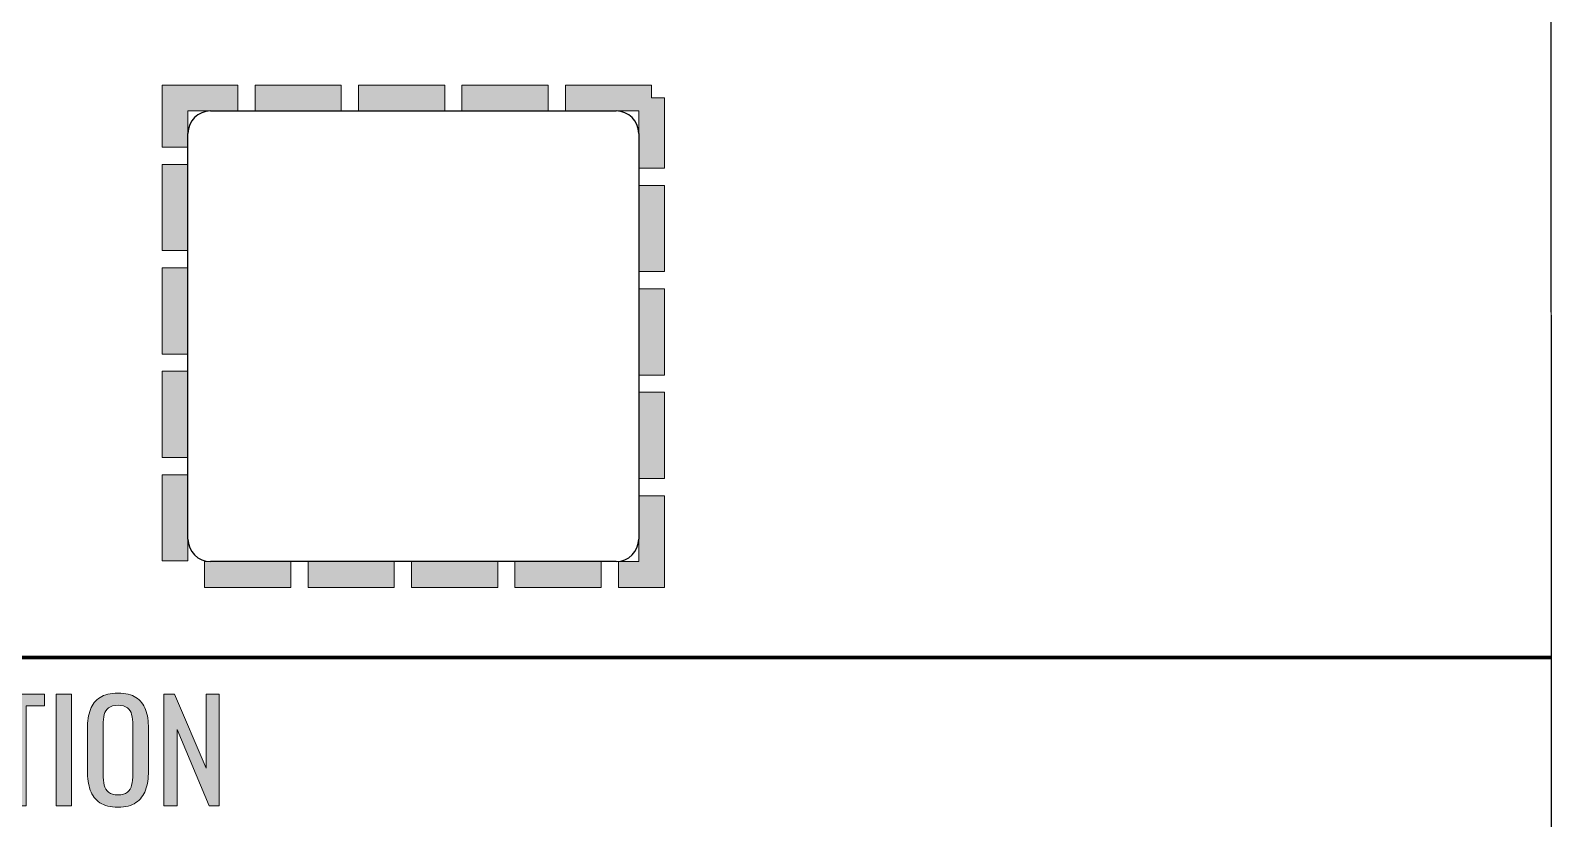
# Model space of a CAD drawing. Header units: inches. Extents: x 116 to 496, y 0 to 792.
# Drawn here: x 319.1 to 495.6, y 424.3 to 515.7 of the extents above; entities that cross this region are included whole.
import ezdxf

# ---------------------------------------------------------------- set-up
doc = ezdxf.new("R2010")
doc.units = ezdxf.units.IN
doc.header["$MEASUREMENT"] = 0
for name, color, linetype in [('Layer 2', 7, 'Continuous'), ('Left_SIde_Panel_01__Holes v4_0', 7, 'Continuous'), ('TEXT', 7, 'Continuous')]:
    doc.layers.add(name, color=color, linetype=linetype)

# ---------------------------------------------------------------- blocks, each defined once
blk = doc.blocks.new('block 10')
at = {"layer": 'Left_SIde_Panel_01__Holes v4_0', "color": 7, "lineweight": 25}
blk.add_lwpolyline([(337.37, 456.73), (337.37, 503.79)], dxfattribs=at)
blk = doc.blocks.new('block 17')
at = {"layer": 'Left_SIde_Panel_01__Holes v4_0', "color": 7, "lineweight": 25}
blk.add_open_spline([(337.37, 456.73), (337.37, 455.29), (338.54, 454.12), (339.99, 454.12)], degree=3, dxfattribs=at)
blk = doc.blocks.new('block 19')
at = {"layer": 'Left_SIde_Panel_01__Holes v4_0', "color": 7, "lineweight": 25}
blk.add_open_spline([(387.04, 454.12), (388.49, 454.12), (389.66, 455.29), (389.66, 456.73)], degree=3, dxfattribs=at)
blk = doc.blocks.new('block 30')
at = {"layer": 'Left_SIde_Panel_01__Holes v4_0', "color": 7, "lineweight": 25}
blk.add_lwpolyline([(387.04, 454.12), (339.99, 454.12)], dxfattribs=at)
blk = doc.blocks.new('block 33')
at = {"layer": 'Left_SIde_Panel_01__Holes v4_0', "color": 7, "lineweight": 25}
blk.add_open_spline([(339.99, 506.4), (338.54, 506.4), (337.37, 505.23), (337.37, 503.79)], degree=3, dxfattribs=at)
blk = doc.blocks.new('block 35')
at = {"layer": 'Left_SIde_Panel_01__Holes v4_0', "color": 7, "lineweight": 25}
blk.add_open_spline([(389.66, 503.79), (389.66, 505.23), (388.49, 506.4), (387.04, 506.4)], degree=3, dxfattribs=at)
blk = doc.blocks.new('block 47')
at = {"layer": 'Left_SIde_Panel_01__Holes v4_0', "color": 7, "lineweight": 25}
blk.add_lwpolyline([(339.99, 506.4), (387.04, 506.4)], dxfattribs=at)
blk = doc.blocks.new('block 48')
at = {"layer": 'Left_SIde_Panel_01__Holes v4_0', "color": 7, "lineweight": 25}
blk.add_lwpolyline([(389.66, 503.79), (389.66, 456.73)], dxfattribs=at)
blk = doc.blocks.new('block 53')
at = {"layer": 'Left_SIde_Panel_01__Holes v4_0', "color": 7, "lineweight": 25}
blk.add_lwpolyline([(495.56, 173.73), (495.51, 792.08)], dxfattribs=at)
blk = doc.blocks.new('block 109')
at = {"layer": 'TEXT'}
h = blk.add_hatch(color=7, dxfattribs=at)
h.dxf.hatch_style = 2
h.paths.add_polyline_path([(270.3, 425.77), (267.4, 438.73), (269.1, 438.73), (271.15, 429.18), (273.1, 438.73), (274.75, 438.73), (271.88, 425.77)])
h = blk.add_hatch(color=7, dxfattribs=at)
h.dxf.hatch_style = 2
h.paths.add_polyline_path([(276.12, 425.77), (276.12, 438.73), (281.15, 438.73), (281.15, 437.39), (277.93, 437.39), (277.93, 433.1), (280.54, 433.1), (280.54, 431.82), (277.93, 431.82), (277.93, 427.07), (281.18, 427.07), (281.18, 425.77)])
h = blk.add_hatch(color=7, dxfattribs=at)
h.dxf.hatch_style = 2
h.paths.add_polyline_path([(282.63, 425.77), (282.63, 438.73), (283.87, 438.73), (287.55, 430.13), (287.55, 438.73), (289.05, 438.73), (289.05, 425.77), (287.9, 425.77), (284.17, 434.62), (284.17, 425.77)])
h = blk.add_hatch(color=7, dxfattribs=at)
h.dxf.hatch_style = 2
h.paths.add_polyline_path([(292.51, 425.77), (292.51, 437.39), (290.32, 437.39), (290.32, 438.73), (296.44, 438.73), (296.44, 437.39), (294.32, 437.39), (294.32, 425.77)])
h = blk.add_hatch(color=7, dxfattribs=at)
h.dxf.hatch_style = 2
h.paths.add_polyline_path([(297.79, 425.77), (297.79, 438.73), (299.56, 438.73), (299.56, 425.77)])
h = blk.add_hatch(color=7, dxfattribs=at)
h.dxf.hatch_style = 2
h.paths.add_polyline_path([(301.66, 425.77), (301.66, 438.73), (303.47, 438.73), (303.47, 427.07), (306.78, 427.07), (306.78, 425.77)])
h = blk.add_hatch(color=7, dxfattribs=at)
h.dxf.hatch_style = 2
h.paths.add_polyline_path([(307.31, 425.77), (310.06, 438.73), (311.8, 438.73), (314.57, 425.77), (312.86, 425.77), (312.27, 429.04), (309.63, 429.04), (309, 425.77)])
h.paths.add_polyline_path([(309.87, 430.33), (312.03, 430.33), (310.94, 436.17)])
h = blk.add_hatch(color=7, dxfattribs=at)
h.dxf.hatch_style = 2
h.paths.add_polyline_path([(316.79, 425.77), (316.79, 437.39), (314.6, 437.39), (314.6, 438.73), (320.73, 438.73), (320.73, 437.39), (318.6, 437.39), (318.6, 425.77)])
h = blk.add_hatch(color=7, dxfattribs=at)
h.dxf.hatch_style = 2
h.paths.add_polyline_path([(322.07, 425.77), (322.07, 438.73), (323.85, 438.73), (323.85, 425.77)])
h = blk.add_hatch(color=7, dxfattribs=at)
h.dxf.hatch_style = 2
edge = h.paths.add_edge_path()
edge.add_spline(control_points=[(329.26, 425.63), (328.38, 425.63), (327.68, 425.8), (327.16, 426.14), (326.64, 426.48), (326.27, 426.97), (326.04, 427.61), (325.82, 428.24), (325.71, 428.98), (325.71, 429.84), (325.71, 429.84), (325.71, 434.75), (325.71, 434.75), (325.71, 435.6), (325.82, 436.34), (326.05, 436.95), (326.28, 437.56), (326.65, 438.03), (327.17, 438.36), (327.69, 438.68), (328.38, 438.85), (329.26, 438.85), (330.13, 438.85), (330.83, 438.68), (331.34, 438.35), (331.85, 438.02), (332.22, 437.55), (332.45, 436.94), (332.68, 436.33), (332.79, 435.6), (332.79, 434.75), (332.79, 434.75), (332.79, 429.82), (332.79, 429.82), (332.79, 428.98), (332.68, 428.24), (332.45, 427.61), (332.22, 426.98), (331.85, 426.5), (331.34, 426.15), (330.83, 425.8), (330.13, 425.63), (329.26, 425.63)], knot_values=[0, 0, 0, 0, 1, 1, 1, 2, 2, 2, 3, 3, 3, 4, 4, 4, 5, 5, 5, 6, 6, 6, 7, 7, 7, 8, 8, 8, 9, 9, 9, 10, 10, 10, 11, 11, 11, 12, 12, 12, 13, 13, 13, 14, 14, 14, 14], degree=3, periodic=0)
edge = h.paths.add_edge_path()
edge.add_spline(control_points=[(329.26, 427.05), (329.74, 427.05), (330.1, 427.15), (330.35, 427.35), (330.59, 427.55), (330.76, 427.82), (330.84, 428.18), (330.93, 428.54), (330.97, 428.96), (330.97, 429.44), (330.97, 429.44), (330.97, 435.12), (330.97, 435.12), (330.97, 435.6), (330.93, 436.01), (330.84, 436.36), (330.76, 436.7), (330.59, 436.97), (330.35, 437.16), (330.1, 437.34), (329.74, 437.44), (329.26, 437.44), (328.78, 437.44), (328.41, 437.34), (328.16, 437.16), (327.91, 436.97), (327.74, 436.7), (327.66, 436.36), (327.57, 436.01), (327.53, 435.6), (327.53, 435.12), (327.53, 435.12), (327.53, 429.44), (327.53, 429.44), (327.53, 428.96), (327.57, 428.54), (327.66, 428.18), (327.74, 427.82), (327.91, 427.55), (328.16, 427.35), (328.41, 427.15), (328.78, 427.05), (329.26, 427.05)], knot_values=[0, 0, 0, 0, 1, 1, 1, 2, 2, 2, 3, 3, 3, 4, 4, 4, 5, 5, 5, 6, 6, 6, 7, 7, 7, 8, 8, 8, 9, 9, 9, 10, 10, 10, 11, 11, 11, 12, 12, 12, 13, 13, 13, 14, 14, 14, 14], degree=3, periodic=0)
h = blk.add_hatch(color=7, dxfattribs=at)
h.dxf.hatch_style = 2
h.paths.add_polyline_path([(334.57, 425.77), (334.57, 438.73), (335.8, 438.73), (339.48, 430.13), (339.48, 438.73), (340.99, 438.73), (340.99, 425.77), (339.83, 425.77), (336.11, 434.62), (336.11, 425.77)])
at = {"layer": 'TEXT', "lineweight": 0}
for points in [[(270.3, 425.77), (267.4, 438.73), (269.1, 438.73), (271.15, 429.18), (273.1, 438.73), (274.75, 438.73), (271.88, 425.77), (270.3, 425.77)], [(276.12, 425.77), (276.12, 438.73), (281.15, 438.73), (281.15, 437.39), (277.93, 437.39), (277.93, 433.1), (280.54, 433.1), (280.54, 431.82), (277.93, 431.82), (277.93, 427.07), (281.18, 427.07), (281.18, 425.77), (276.12, 425.77)], [(282.63, 425.77), (282.63, 438.73), (283.87, 438.73), (287.55, 430.13), (287.55, 438.73), (289.05, 438.73), (289.05, 425.77), (287.9, 425.77), (284.17, 434.62), (284.17, 425.77), (282.63, 425.77)], [(292.51, 425.77), (292.51, 437.39), (290.32, 437.39), (290.32, 438.73), (296.44, 438.73), (296.44, 437.39), (294.32, 437.39), (294.32, 425.77), (292.51, 425.77)], [(297.79, 425.77), (297.79, 438.73), (299.56, 438.73), (299.56, 425.77), (297.79, 425.77)], [(301.66, 425.77), (301.66, 438.73), (303.47, 438.73), (303.47, 427.07), (306.78, 427.07), (306.78, 425.77), (301.66, 425.77)], [(307.31, 425.77), (310.06, 438.73), (311.8, 438.73), (314.57, 425.77), (312.86, 425.77), (312.27, 429.04), (309.63, 429.04), (309, 425.77), (307.31, 425.77)], [(316.79, 425.77), (316.79, 437.39), (314.6, 437.39), (314.6, 438.73), (320.73, 438.73), (320.73, 437.39), (318.6, 437.39), (318.6, 425.77), (316.79, 425.77)], [(322.07, 425.77), (322.07, 438.73), (323.85, 438.73), (323.85, 425.77), (322.07, 425.77)], [(334.57, 425.77), (334.57, 438.73), (335.8, 438.73), (339.48, 430.13), (339.48, 438.73), (340.99, 438.73), (340.99, 425.77), (339.83, 425.77), (336.11, 434.62), (336.11, 425.77), (334.57, 425.77)], [(309.87, 430.33), (312.03, 430.33), (310.94, 436.17), (309.87, 430.33)]]:
    blk.add_lwpolyline(points, dxfattribs=at)
for points in [[(329.26, 425.63), (328.38, 425.63), (327.68, 425.8), (327.16, 426.14), (326.64, 426.48), (326.27, 426.97), (326.04, 427.61), (325.82, 428.24), (325.71, 428.98), (325.71, 429.84), (325.71, 429.84), (325.71, 434.75), (325.71, 434.75), (325.71, 435.6), (325.82, 436.34), (326.05, 436.95), (326.28, 437.56), (326.65, 438.03), (327.17, 438.36), (327.69, 438.68), (328.38, 438.85), (329.26, 438.85), (330.13, 438.85), (330.83, 438.68), (331.34, 438.35), (331.85, 438.02), (332.22, 437.55), (332.45, 436.94), (332.68, 436.33), (332.79, 435.6), (332.79, 434.75), (332.79, 434.75), (332.79, 429.82), (332.79, 429.82), (332.79, 428.98), (332.68, 428.24), (332.45, 427.61), (332.22, 426.98), (331.85, 426.5), (331.34, 426.15), (330.83, 425.8), (330.13, 425.63), (329.26, 425.63)], [(329.26, 427.05), (329.74, 427.05), (330.1, 427.15), (330.35, 427.35), (330.59, 427.55), (330.76, 427.82), (330.84, 428.18), (330.93, 428.54), (330.97, 428.96), (330.97, 429.44), (330.97, 429.44), (330.97, 435.12), (330.97, 435.12), (330.97, 435.6), (330.93, 436.01), (330.84, 436.36), (330.76, 436.7), (330.59, 436.97), (330.35, 437.16), (330.1, 437.34), (329.74, 437.44), (329.26, 437.44), (328.78, 437.44), (328.41, 437.34), (328.16, 437.16), (327.91, 436.97), (327.74, 436.7), (327.66, 436.36), (327.57, 436.01), (327.53, 435.6), (327.53, 435.12), (327.53, 435.12), (327.53, 429.44), (327.53, 429.44), (327.53, 428.96), (327.57, 428.54), (327.66, 428.18), (327.74, 427.82), (327.91, 427.55), (328.16, 427.35), (328.41, 427.15), (328.78, 427.05), (329.26, 427.05)]]:
    blk.add_open_spline(points, degree=3, knots=[0, 0, 0, 0, 1, 1, 1, 2, 2, 2, 3, 3, 3, 4, 4, 4, 5, 5, 5, 6, 6, 6, 7, 7, 7, 8, 8, 8, 9, 9, 9, 10, 10, 10, 11, 11, 11, 12, 12, 12, 13, 13, 13, 14, 14, 14, 14], dxfattribs=at)

msp = doc.modelspace()

# ---------------------------------------------------------------- hatches: boundary and pattern name
at = {"layer": 'Layer 2'}
h = msp.add_hatch(color=7, dxfattribs=at)
h.dxf.hatch_style = 2
h.paths.add_polyline_path([(391.16, 509.4), (389.66, 509.4), (382.66, 509.4), (381.16, 509.4), (381.16, 506.4), (382.66, 506.4), (389.66, 506.4), (389.66, 501.26), (389.66, 499.76), (392.66, 499.76), (392.66, 501.26), (392.66, 506.4), (392.66, 507.9), (391.16, 507.9)])
h.paths.add_polyline_path([(379.16, 509.4), (377.66, 509.4), (370.66, 509.4), (369.16, 509.4), (369.16, 506.4), (370.66, 506.4), (377.66, 506.4), (379.16, 506.4)])
h.paths.add_polyline_path([(367.16, 509.4), (365.66, 509.4), (358.66, 509.4), (357.16, 509.4), (357.16, 506.4), (358.66, 506.4), (365.66, 506.4), (367.16, 506.4)])
h.paths.add_polyline_path([(355.16, 509.4), (353.66, 509.4), (346.66, 509.4), (345.16, 509.4), (345.16, 506.4), (346.66, 506.4), (353.66, 506.4), (355.16, 506.4)])
edge = h.paths.add_edge_path()
edge.add_spline(control_points=[(343.16, 509.4), (343.16, 509.4), (341.66, 509.4), (341.66, 509.4), (341.66, 509.4), (337.37, 509.4), (337.37, 509.4), (337.37, 509.4), (334.37, 509.4), (334.37, 509.4), (334.37, 509.4), (334.37, 506.4), (334.37, 506.4), (334.37, 506.4), (334.37, 503.69), (334.37, 503.69), (334.37, 503.69), (334.37, 502.19), (334.37, 502.19), (334.37, 502.19), (337.37, 502.19), (337.37, 502.19), (337.37, 502.19), (337.37, 506.4), (337.37, 506.4), (337.37, 506.4), (337.37, 506.4), (337.37, 506.4), (337.37, 506.4), (337.37, 506.4), (337.37, 506.4), (337.37, 506.4), (341.66, 506.4), (341.66, 506.4), (341.66, 506.4), (343.16, 506.4), (343.16, 506.4), (343.16, 506.4), (343.16, 509.4), (343.16, 509.4), (343.16, 509.4), (343.16, 509.4), (343.16, 509.4)], knot_values=[0, 0, 0, 0, 1, 1, 1, 2, 2, 2, 3, 3, 3, 4, 4, 4, 5, 5, 5, 6, 6, 6, 7, 7, 7, 8, 8, 8, 9, 9, 9, 10, 10, 10, 11, 11, 11, 12, 12, 12, 13, 13, 13, 14, 14, 14, 14], degree=3, periodic=0)
h.paths.add_polyline_path([(337.37, 500.19), (334.37, 500.19), (334.37, 498.69), (334.37, 491.69), (334.37, 490.19), (337.37, 490.19)])
h.paths.add_polyline_path([(337.37, 488.19), (334.37, 488.19), (334.37, 486.69), (334.37, 479.69), (334.37, 478.19), (337.37, 478.19)])
h.paths.add_polyline_path([(337.37, 476.19), (334.37, 476.19), (334.37, 474.69), (334.37, 467.69), (334.37, 466.19), (337.37, 466.19)])
h.paths.add_polyline_path([(337.37, 464.19), (334.37, 464.19), (334.37, 462.69), (334.37, 455.69), (334.37, 454.19), (337.37, 454.19)])
h.paths.add_polyline_path([(349.3, 454.12), (339.3, 454.12), (339.3, 451.12), (340.8, 451.12), (347.8, 451.12), (349.3, 451.12)])
h.paths.add_polyline_path([(361.3, 454.12), (351.3, 454.12), (351.3, 451.12), (352.8, 451.12), (359.8, 451.12), (361.3, 451.12)])
h.paths.add_polyline_path([(373.3, 454.12), (363.3, 454.12), (363.3, 451.12), (364.8, 451.12), (371.8, 451.12), (373.3, 451.12)])
h.paths.add_polyline_path([(385.3, 454.12), (375.3, 454.12), (375.3, 451.12), (376.8, 451.12), (383.8, 451.12), (385.3, 451.12)])
edge = h.paths.add_edge_path()
edge.add_spline(control_points=[(392.66, 461.76), (392.66, 461.76), (389.66, 461.76), (389.66, 461.76), (389.66, 461.76), (389.66, 460.26), (389.66, 460.26), (389.66, 460.26), (389.66, 454.12), (389.66, 454.12), (389.66, 454.12), (389.66, 454.12), (389.66, 454.12), (389.66, 454.12), (389.66, 454.12), (389.66, 454.12), (389.66, 454.12), (387.3, 454.12), (387.3, 454.12), (387.3, 454.12), (387.3, 451.12), (387.3, 451.12), (387.3, 451.12), (388.8, 451.12), (388.8, 451.12), (388.8, 451.12), (389.66, 451.12), (389.66, 451.12), (389.66, 451.12), (392.66, 451.12), (392.66, 451.12), (392.66, 451.12), (392.66, 454.12), (392.66, 454.12), (392.66, 454.12), (392.66, 460.26), (392.66, 460.26), (392.66, 460.26), (392.66, 461.76), (392.66, 461.76), (392.66, 461.76), (392.66, 461.76), (392.66, 461.76)], knot_values=[0, 0, 0, 0, 1, 1, 1, 2, 2, 2, 3, 3, 3, 4, 4, 4, 5, 5, 5, 6, 6, 6, 7, 7, 7, 8, 8, 8, 9, 9, 9, 10, 10, 10, 11, 11, 11, 12, 12, 12, 13, 13, 13, 14, 14, 14, 14], degree=3, periodic=0)
h.paths.add_polyline_path([(392.66, 473.76), (389.66, 473.76), (389.66, 472.26), (389.66, 465.26), (389.66, 463.76), (392.66, 463.76), (392.66, 465.26), (392.66, 472.26)])
h.paths.add_polyline_path([(392.66, 485.76), (389.66, 485.76), (389.66, 484.26), (389.66, 477.26), (389.66, 475.76), (392.66, 475.76), (392.66, 477.26), (392.66, 484.26)])
h.paths.add_polyline_path([(392.66, 497.76), (389.66, 497.76), (389.66, 496.26), (389.66, 489.26), (389.66, 487.76), (392.66, 487.76), (392.66, 489.26), (392.66, 496.26)])

# ---------------------------------------------------------------- linework, layer by layer
at = {"layer": 'Layer 2', "lineweight": 0}
for points in [[(355.16, 509.4), (353.66, 509.4), (346.66, 509.4), (345.16, 509.4), (345.16, 506.4), (346.66, 506.4), (353.66, 506.4), (355.16, 506.4), (355.16, 509.4), (355.16, 509.4)], [(367.16, 509.4), (365.66, 509.4), (358.66, 509.4), (357.16, 509.4), (357.16, 506.4), (358.66, 506.4), (365.66, 506.4), (367.16, 506.4), (367.16, 509.4), (367.16, 509.4)], [(379.16, 509.4), (377.66, 509.4), (370.66, 509.4), (369.16, 509.4), (369.16, 506.4), (370.66, 506.4), (377.66, 506.4), (379.16, 506.4), (379.16, 509.4), (379.16, 509.4)], [(391.16, 509.4), (389.66, 509.4), (382.66, 509.4), (381.16, 509.4), (381.16, 506.4), (382.66, 506.4), (389.66, 506.4), (389.66, 506.4), (389.66, 501.26), (389.66, 499.76), (392.66, 499.76), (392.66, 501.26), (392.66, 506.4), (392.66, 507.9), (391.16, 507.9), (391.16, 509.4), (391.16, 509.4)], [(337.37, 500.19), (334.37, 500.19), (334.37, 498.69), (334.37, 491.69), (334.37, 490.19), (337.37, 490.19), (337.37, 500.19), (337.37, 500.19)], [(392.66, 497.76), (389.66, 497.76), (389.66, 496.26), (389.66, 489.26), (389.66, 487.76), (392.66, 487.76), (392.66, 489.26), (392.66, 496.26), (392.66, 497.76), (392.66, 497.76)], [(337.37, 488.19), (334.37, 488.19), (334.37, 486.69), (334.37, 479.69), (334.37, 478.19), (337.37, 478.19), (337.37, 488.19), (337.37, 488.19)], [(392.66, 485.76), (389.66, 485.76), (389.66, 484.26), (389.66, 477.26), (389.66, 475.76), (392.66, 475.76), (392.66, 477.26), (392.66, 484.26), (392.66, 485.76), (392.66, 485.76)], [(337.37, 476.19), (334.37, 476.19), (334.37, 474.69), (334.37, 467.69), (334.37, 466.19), (337.37, 466.19), (337.37, 476.19), (337.37, 476.19)], [(392.66, 473.76), (389.66, 473.76), (389.66, 472.26), (389.66, 465.26), (389.66, 463.76), (392.66, 463.76), (392.66, 465.26), (392.66, 472.26), (392.66, 473.76), (392.66, 473.76)], [(337.37, 464.19), (334.37, 464.19), (334.37, 462.69), (334.37, 455.69), (334.37, 454.19), (337.37, 454.19), (337.37, 464.19), (337.37, 464.19)], [(349.3, 454.12), (339.3, 454.12), (339.3, 451.12), (340.8, 451.12), (347.8, 451.12), (349.3, 451.12), (349.3, 454.12), (349.3, 454.12)], [(361.3, 454.12), (351.3, 454.12), (351.3, 451.12), (352.8, 451.12), (359.8, 451.12), (361.3, 451.12), (361.3, 454.12), (361.3, 454.12)], [(373.3, 454.12), (363.3, 454.12), (363.3, 451.12), (364.8, 451.12), (371.8, 451.12), (373.3, 451.12), (373.3, 454.12), (373.3, 454.12)], [(385.3, 454.12), (375.3, 454.12), (375.3, 451.12), (376.8, 451.12), (383.8, 451.12), (385.3, 451.12), (385.3, 454.12), (385.3, 454.12)]]:
    msp.add_lwpolyline(points, dxfattribs=at)
at = {"layer": 'Layer 2', "color": 7, "lineweight": 106}
msp.add_lwpolyline([(116.44, 443), (495.51, 443)], dxfattribs=at)
at = {"layer": 'Layer 2', "lineweight": 0}
for points in [[(343.16, 509.4), (343.16, 509.4), (341.66, 509.4), (341.66, 509.4), (341.66, 509.4), (337.37, 509.4), (337.37, 509.4), (337.37, 509.4), (334.37, 509.4), (334.37, 509.4), (334.37, 509.4), (334.37, 506.4), (334.37, 506.4), (334.37, 506.4), (334.37, 503.69), (334.37, 503.69), (334.37, 503.69), (334.37, 502.19), (334.37, 502.19), (334.37, 502.19), (337.37, 502.19), (337.37, 502.19), (337.37, 502.19), (337.37, 506.4), (337.37, 506.4), (337.37, 506.4), (337.37, 506.4), (337.37, 506.4), (337.37, 506.4), (337.37, 506.4), (337.37, 506.4), (337.37, 506.4), (341.66, 506.4), (341.66, 506.4), (341.66, 506.4), (343.16, 506.4), (343.16, 506.4), (343.16, 506.4), (343.16, 509.4), (343.16, 509.4), (343.16, 509.4), (343.16, 509.4), (343.16, 509.4)], [(392.66, 461.76), (392.66, 461.76), (389.66, 461.76), (389.66, 461.76), (389.66, 461.76), (389.66, 460.26), (389.66, 460.26), (389.66, 460.26), (389.66, 454.12), (389.66, 454.12), (389.66, 454.12), (389.66, 454.12), (389.66, 454.12), (389.66, 454.12), (389.66, 454.12), (389.66, 454.12), (389.66, 454.12), (387.3, 454.12), (387.3, 454.12), (387.3, 454.12), (387.3, 451.12), (387.3, 451.12), (387.3, 451.12), (388.8, 451.12), (388.8, 451.12), (388.8, 451.12), (389.66, 451.12), (389.66, 451.12), (389.66, 451.12), (392.66, 451.12), (392.66, 451.12), (392.66, 451.12), (392.66, 454.12), (392.66, 454.12), (392.66, 454.12), (392.66, 460.26), (392.66, 460.26), (392.66, 460.26), (392.66, 461.76), (392.66, 461.76), (392.66, 461.76), (392.66, 461.76), (392.66, 461.76)]]:
    msp.add_open_spline(points, degree=3, knots=[0, 0, 0, 0, 1, 1, 1, 2, 2, 2, 3, 3, 3, 4, 4, 4, 5, 5, 5, 6, 6, 6, 7, 7, 7, 8, 8, 8, 9, 9, 9, 10, 10, 10, 11, 11, 11, 12, 12, 12, 13, 13, 13, 14, 14, 14, 14], dxfattribs=at)

# ---------------------------------------------------------------- block references
at = {"layer": 'Left_SIde_Panel_01__Holes v4_0'}
for name in ['block 53', 'block 33', 'block 47', 'block 35', 'block 10', 'block 48', 'block 17', 'block 19', 'block 30']:
    msp.add_blockref(name, (0, 0), dxfattribs=at)
at = {"layer": 'TEXT'}
msp.add_blockref('block 109', (0, 0), dxfattribs=at)

doc.saveas('drawing.dxf')
